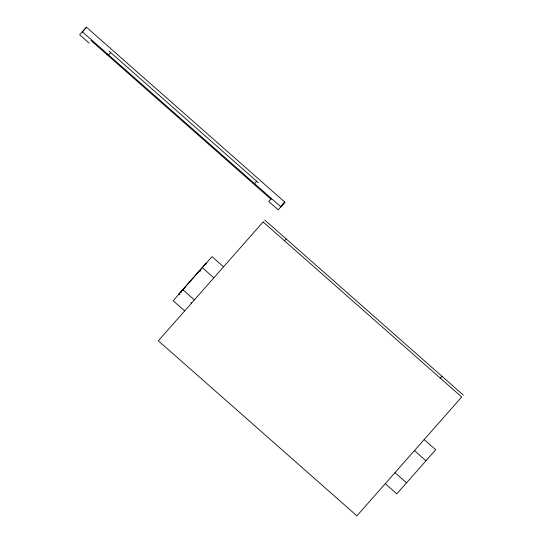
<?xml version="1.0" encoding="UTF-8"?>
<svg xmlns="http://www.w3.org/2000/svg" width="543" height="543" viewBox="0 0 543 543"><rect width="100%" height="100%" fill="white"/><g stroke="black" fill="none" stroke-linecap="round" stroke-linejoin="round"><path stroke-width="0.81" d="M82.482 31.922L86.534 27.293M107.025 54.653L107.568 54.042M108.614 54.965L110.718 52.583M254.565 183.636L256.663 181.253M255.067 185.177L255.61 184.559M178.898 293.973L206.028 263.199M181.294 292.419L180.826 292.005L185.794 286.371M200.761 270.339L199.824 271.398L199.356 270.991M271.507 198.27L268.704 201.446L278.233 209.842L284.946 202.22L86.371 27.15L79.651 34.772L89.174 43.169M280.704 206.679L284.77 202.064M280.717 206.7L284.783 202.077M284.532 240.814L286.188 238.934M440.278 378.125L441.934 376.245M109.014 51.083L258.366 182.753M282.618 204.141L282.978 204.453M82.298 31.765L280.88 206.835M90.939 40.474L271.161 199.356M264.767 220.058L463.349 395.128M424.158 439.586L435.696 449.753L396.818 493.852L385.279 483.677M223.553 266.803L212.014 256.635L173.136 300.727L184.674 310.901M206.143 263.294L206.605 263.708M205.682 263.823L206.143 264.231M414.438 450.609L425.977 460.776M202.295 267.658L213.833 277.833M394.999 472.654L406.537 482.829M182.984 289.562L183.453 289.976M182.855 289.704L194.394 299.879M190.79 302.58L191.475 303.191M179.937 293.953L179.475 293.546L179.014 294.068L179.475 294.482M263.117 221.931L158.339 340.78L356.914 515.85L461.693 397.001L263.117 221.931"/></g></svg>
